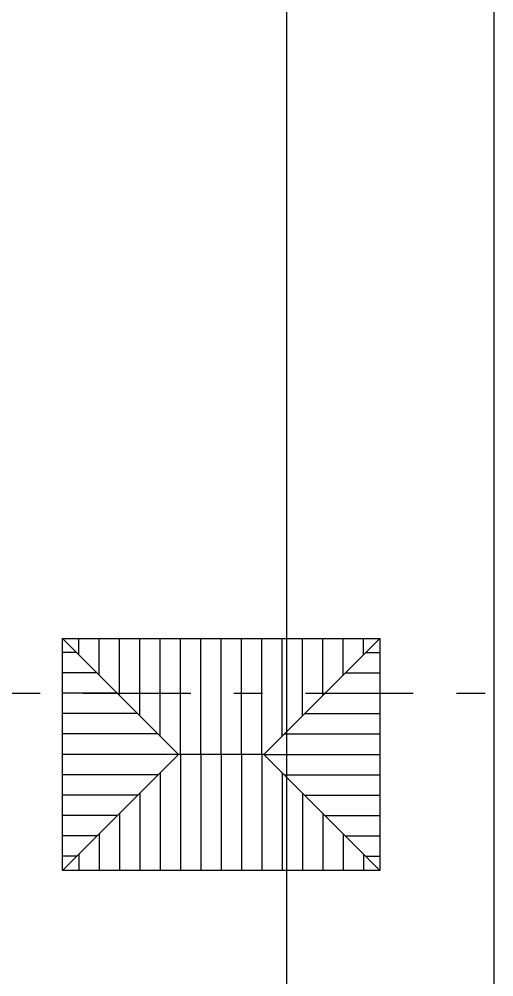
# Model space of a CAD drawing. Header units: millimetres. Extents: x 18162 to 3540582, y 72188 to 247925.
# Drawn here: x 1298786 to 1301119, y 157703 to 162409 of the extents above; entities that cross this region are included whole.
import ezdxf
from ezdxf.enums import TextEntityAlignment as Align

# ---------------------------------------------------------------- set-up
doc = ezdxf.new("R2010")
doc.units = ezdxf.units.MM
doc.header["$MEASUREMENT"] = 0
doc.set_wipeout_variables(frame=1)
doc.linetypes.add('Double Dashed', pattern=[1093.611073, 529.166651, -211.666656, 141.111112, -211.666656])
doc.linetypes.add('Wipeout_Contour', pattern=[1000, 0, -1000])
for name, color, linetype in [('Dimensioning - Detail', 7, 'Continuous'), ('Shell - Roof', 7, 'Continuous'), ('Structural - Bearing', 7, 'Continuous'), ('Structural - Grid', 7, 'Continuous')]:
    doc.layers.add(name, color=color, linetype=linetype)
doc.styles.add('GENERATED_STYLE_3', font='', dxfattribs={"width": 0.8})
doc.styles.get('GENERATED_STYLE_3').set_extended_font_data('ISOCPEUR MON')
doc.dimstyles.new('GENERATED_STYLE__3', dxfattribs={"dimtxt": 200, "dimasz": 114, "dimexe": 0.18, "dimexo": 150, "dimgap": 0, "dimtad": 1, "dimdec": 0, "dimzin": 0, "dimdsep": 46, "dimtxsty": 'GENERATED_STYLE_3', "dimblk": 'ARROWHEAD_2', "dimblk1": 'ARROWHEAD_2', "dimblk2": 'ARROWHEAD_2', "dimcen": 0.09, "dimclrd": 13, "dimclre": 13, "dimclrt": 13, "dimadec": 0, "dimazin": 0, "dimtfac": 1, "dimtdec": 4, "dimtmove": 0, "dimatfit": 3, "dimfxl": 1, "dimtolj": 1, "dimtzin": 0, "dimarcsym": 0})

# ---------------------------------------------------------------- blocks, each defined once
blk = doc.blocks.new('*X730', base_point=(1270095.8, 74950.7))
at = {"layer": 'Shell - Roof', "color": 7, "linetype": 'Continuous', "lineweight": 5}
for p, q in [((1299079.3, 159296.4), (1299079.3, 159366.4)), ((1299079.3, 159296.4), (1299079.3, 159366.4)), ((1299179.3, 159296.4), (1299179.3, 159366.4)), ((1299179.3, 159296.4), (1299179.3, 159366.4)), ((1299279.3, 159296.4), (1299279.3, 159366.4)), ((1299279.3, 159296.4), (1299279.3, 159366.4)), ((1299379.3, 159296.4), (1299379.3, 159366.4)), ((1299379.3, 159296.4), (1299379.3, 159366.4)), ((1299479.3, 159296.4), (1299479.3, 159366.4)), ((1299479.3, 159296.4), (1299479.3, 159366.4)), ((1299579.3, 159296.4), (1299579.3, 159366.4)), ((1299579.3, 159296.4), (1299579.3, 159366.4)), ((1299679.3, 159296.4), (1299679.3, 159366.4)), ((1299679.3, 159296.4), (1299679.3, 159366.4)), ((1299779.3, 159296.4), (1299779.3, 159366.4)), ((1299779.3, 159296.4), (1299779.3, 159366.4)), ((1299879.3, 159296.4), (1299879.3, 159366.4)), ((1299879.3, 159296.4), (1299879.3, 159366.4)), ((1299979.3, 159296.4), (1299979.3, 159366.4)), ((1299979.3, 159296.4), (1299979.3, 159366.4)), ((1300079.3, 159296.4), (1300079.3, 159366.4)), ((1300079.3, 159296.4), (1300079.3, 159366.4)), ((1300179.3, 159296.4), (1300179.3, 159366.4)), ((1300179.3, 159296.4), (1300179.3, 159366.4)), ((1300279.3, 159296.4), (1300279.3, 159366.4)), ((1300279.3, 159296.4), (1300279.3, 159366.4)), ((1300379.3, 159296.4), (1300379.3, 159366.4)), ((1300379.3, 159296.4), (1300379.3, 159366.4)), ((1300479.3, 159296.4), (1300479.3, 159366.4)), ((1300479.3, 159296.4), (1300479.3, 159366.4)), ((1299079.3, 159286.4), (1299079.3, 159296.4)), ((1299079.3, 159286.4), (1299079.3, 159296.4)), ((1299179.3, 159186.4), (1299179.3, 159296.4)), ((1299179.3, 159186.4), (1299179.3, 159296.4)), ((1299279.3, 159086.4), (1299279.3, 159296.4)), ((1299279.3, 159086.4), (1299279.3, 159296.4)), ((1299379.3, 159046.4), (1299379.3, 159296.4)), ((1299379.3, 159046.4), (1299379.3, 159296.4)), ((1299479.3, 159046.4), (1299479.3, 159296.4)), ((1299479.3, 159046.4), (1299479.3, 159296.4)), ((1299579.3, 159046.4), (1299579.3, 159296.4)), ((1299579.3, 159046.4), (1299579.3, 159296.4)), ((1299679.3, 159046.4), (1299679.3, 159296.4)), ((1299679.3, 159046.4), (1299679.3, 159296.4)), ((1299779.3, 159046.4), (1299779.3, 159296.4)), ((1299779.3, 159046.4), (1299779.3, 159296.4)), ((1299879.3, 159046.4), (1299879.3, 159296.4)), ((1299879.3, 159046.4), (1299879.3, 159296.4)), ((1299979.3, 159046.4), (1299979.3, 159296.4)), ((1299979.3, 159046.4), (1299979.3, 159296.4)), ((1300079.3, 159046.4), (1300079.3, 159296.4)), ((1300079.3, 159046.4), (1300079.3, 159296.4)), ((1300179.3, 159046.4), (1300179.3, 159296.4)), ((1300179.3, 159046.4), (1300179.3, 159296.4)), ((1300279.3, 159086.4), (1300279.3, 159296.4)), ((1300279.3, 159086.4), (1300279.3, 159296.4)), ((1300379.3, 159186.4), (1300379.3, 159296.4)), ((1300379.3, 159186.4), (1300379.3, 159296.4)), ((1300479.3, 159286.4), (1300479.3, 159296.4)), ((1300479.3, 159286.4), (1300479.3, 159296.4)), ((1299379.3, 158986.4), (1299379.3, 159046.4)), ((1299379.3, 158986.4), (1299379.3, 159046.4)), ((1299479.3, 158886.4), (1299479.3, 159046.4)), ((1299479.3, 158886.4), (1299479.3, 159046.4)), ((1299579.3, 158796.4), (1299579.3, 159046.4)), ((1299579.3, 158796.4), (1299579.3, 159046.4)), ((1299679.3, 158796.4), (1299679.3, 159046.4)), ((1299679.3, 158796.4), (1299679.3, 159046.4)), ((1299779.3, 158796.4), (1299779.3, 159046.4)), ((1299779.3, 158796.4), (1299779.3, 159046.4)), ((1299879.3, 158796.4), (1299879.3, 159046.4)), ((1299879.3, 158796.4), (1299879.3, 159046.4)), ((1299979.3, 158796.4), (1299979.3, 159046.4)), ((1299979.3, 158796.4), (1299979.3, 159046.4)), ((1300079.3, 158886.4), (1300079.3, 159046.4)), ((1300079.3, 158886.4), (1300079.3, 159046.4)), ((1300179.3, 158986.4), (1300179.3, 159046.4)), ((1300179.3, 158986.4), (1300179.3, 159046.4))]:
    blk.add_line(p, q, dxfattribs=at)
blk = doc.blocks.new('*X731', base_point=(1270095.8, 74950.7))
at = {"layer": 'Shell - Roof', "color": 7, "linetype": 'Continuous', "lineweight": 5}
for p, q in [((1299579.3, 158796.4), (1299579.3, 158546.4)), ((1299579.3, 158796.4), (1299579.3, 158546.4)), ((1299679.3, 158796.4), (1299679.3, 158546.4)), ((1299679.3, 158796.4), (1299679.3, 158546.4)), ((1299779.3, 158796.4), (1299779.3, 158546.4)), ((1299779.3, 158796.4), (1299779.3, 158546.4)), ((1299879.3, 158796.4), (1299879.3, 158546.4)), ((1299879.3, 158796.4), (1299879.3, 158546.4)), ((1299979.3, 158796.4), (1299979.3, 158546.4)), ((1299979.3, 158796.4), (1299979.3, 158546.4)), ((1299479.3, 158706.4), (1299479.3, 158546.4)), ((1299479.3, 158706.4), (1299479.3, 158546.4)), ((1300079.3, 158706.4), (1300079.3, 158546.4)), ((1300079.3, 158706.4), (1300079.3, 158546.4)), ((1299379.3, 158606.4), (1299379.3, 158546.4)), ((1299379.3, 158606.4), (1299379.3, 158546.4)), ((1300179.3, 158606.4), (1300179.3, 158546.4)), ((1300179.3, 158606.4), (1300179.3, 158546.4)), ((1299379.3, 158546.4), (1299379.3, 158296.4)), ((1299379.3, 158546.4), (1299379.3, 158296.4)), ((1299479.3, 158546.4), (1299479.3, 158296.4)), ((1299479.3, 158546.4), (1299479.3, 158296.4)), ((1299579.3, 158546.4), (1299579.3, 158296.4)), ((1299579.3, 158546.4), (1299579.3, 158296.4)), ((1299679.3, 158546.4), (1299679.3, 158296.4)), ((1299679.3, 158546.4), (1299679.3, 158296.4)), ((1299779.3, 158546.4), (1299779.3, 158296.4)), ((1299779.3, 158546.4), (1299779.3, 158296.4)), ((1299879.3, 158546.4), (1299879.3, 158296.4)), ((1299879.3, 158546.4), (1299879.3, 158296.4)), ((1299979.3, 158546.4), (1299979.3, 158296.4)), ((1299979.3, 158546.4), (1299979.3, 158296.4)), ((1300079.3, 158546.4), (1300079.3, 158296.4)), ((1300079.3, 158546.4), (1300079.3, 158296.4)), ((1300179.3, 158546.4), (1300179.3, 158296.4)), ((1300179.3, 158546.4), (1300179.3, 158296.4)), ((1299279.3, 158506.4), (1299279.3, 158296.4)), ((1299279.3, 158506.4), (1299279.3, 158296.4)), ((1300279.3, 158506.4), (1300279.3, 158296.4)), ((1300279.3, 158506.4), (1300279.3, 158296.4)), ((1299179.3, 158406.4), (1299179.3, 158296.4)), ((1299179.3, 158406.4), (1299179.3, 158296.4)), ((1300379.3, 158406.4), (1300379.3, 158296.4)), ((1300379.3, 158406.4), (1300379.3, 158296.4)), ((1299079.3, 158306.4), (1299079.3, 158296.4)), ((1299079.3, 158306.4), (1299079.3, 158296.4)), ((1299079.3, 158296.4), (1299079.3, 158226.4)), ((1299079.3, 158296.4), (1299079.3, 158226.4)), ((1299179.3, 158296.4), (1299179.3, 158226.4)), ((1299179.3, 158296.4), (1299179.3, 158226.4)), ((1299279.3, 158296.4), (1299279.3, 158226.4)), ((1299279.3, 158296.4), (1299279.3, 158226.4)), ((1299379.3, 158296.4), (1299379.3, 158226.4)), ((1299379.3, 158296.4), (1299379.3, 158226.4)), ((1299479.3, 158296.4), (1299479.3, 158226.4)), ((1299479.3, 158296.4), (1299479.3, 158226.4)), ((1299579.3, 158296.4), (1299579.3, 158226.4)), ((1299579.3, 158296.4), (1299579.3, 158226.4)), ((1299679.3, 158296.4), (1299679.3, 158226.4)), ((1299679.3, 158296.4), (1299679.3, 158226.4)), ((1299779.3, 158296.4), (1299779.3, 158226.4)), ((1299779.3, 158296.4), (1299779.3, 158226.4)), ((1299879.3, 158296.4), (1299879.3, 158226.4)), ((1299879.3, 158296.4), (1299879.3, 158226.4)), ((1299979.3, 158296.4), (1299979.3, 158226.4)), ((1299979.3, 158296.4), (1299979.3, 158226.4)), ((1300079.3, 158296.4), (1300079.3, 158226.4)), ((1300079.3, 158296.4), (1300079.3, 158226.4)), ((1300179.3, 158296.4), (1300179.3, 158226.4)), ((1300179.3, 158296.4), (1300179.3, 158226.4)), ((1300279.3, 158296.4), (1300279.3, 158226.4)), ((1300279.3, 158296.4), (1300279.3, 158226.4)), ((1300379.3, 158296.4), (1300379.3, 158226.4)), ((1300379.3, 158296.4), (1300379.3, 158226.4)), ((1300479.3, 158306.4), (1300479.3, 158296.4)), ((1300479.3, 158306.4), (1300479.3, 158296.4)), ((1300479.3, 158296.4), (1300479.3, 158226.4)), ((1300479.3, 158296.4), (1300479.3, 158226.4))]:
    blk.add_line(p, q, dxfattribs=at)
blk = doc.blocks.new('*X732', base_point=(1270095.8, 74950.7))
at = {"layer": 'Shell - Roof', "color": 7, "linetype": 'Continuous', "lineweight": 5}
for p, q in [((1300489.3, 159296.4), (1300529.3, 159296.4)), ((1300489.3, 159296.4), (1300529.3, 159296.4)), ((1300529.3, 159296.4), (1300559.3, 159296.4)), ((1300529.3, 159296.4), (1300559.3, 159296.4)), ((1300389.3, 159196.4), (1300529.3, 159196.4)), ((1300389.3, 159196.4), (1300529.3, 159196.4)), ((1300529.3, 159196.4), (1300559.3, 159196.4)), ((1300529.3, 159196.4), (1300559.3, 159196.4)), ((1300289.3, 159096.4), (1300529.3, 159096.4)), ((1300289.3, 159096.4), (1300529.3, 159096.4)), ((1300529.3, 159096.4), (1300559.3, 159096.4)), ((1300529.3, 159096.4), (1300559.3, 159096.4)), ((1300189.3, 158996.4), (1300279.3, 158996.4)), ((1300189.3, 158996.4), (1300279.3, 158996.4)), ((1300279.3, 158996.4), (1300529.3, 158996.4)), ((1300279.3, 158996.4), (1300529.3, 158996.4)), ((1300529.3, 158996.4), (1300559.3, 158996.4)), ((1300529.3, 158996.4), (1300559.3, 158996.4)), ((1300089.3, 158896.4), (1300279.3, 158896.4)), ((1300089.3, 158896.4), (1300279.3, 158896.4)), ((1300279.3, 158896.4), (1300529.3, 158896.4)), ((1300279.3, 158896.4), (1300529.3, 158896.4)), ((1300529.3, 158896.4), (1300559.3, 158896.4)), ((1300529.3, 158896.4), (1300559.3, 158896.4)), ((1299989.3, 158796.4), (1300029.3, 158796.4)), ((1299989.3, 158796.4), (1300029.3, 158796.4)), ((1300029.3, 158796.4), (1300279.3, 158796.4)), ((1300029.3, 158796.4), (1300279.3, 158796.4)), ((1300279.3, 158796.4), (1300529.3, 158796.4)), ((1300279.3, 158796.4), (1300529.3, 158796.4)), ((1300529.3, 158796.4), (1300559.3, 158796.4)), ((1300529.3, 158796.4), (1300559.3, 158796.4)), ((1300089.3, 158696.4), (1300279.3, 158696.4)), ((1300089.3, 158696.4), (1300279.3, 158696.4)), ((1300279.3, 158696.4), (1300529.3, 158696.4)), ((1300279.3, 158696.4), (1300529.3, 158696.4)), ((1300529.3, 158696.4), (1300559.3, 158696.4)), ((1300529.3, 158696.4), (1300559.3, 158696.4)), ((1300189.3, 158596.4), (1300279.3, 158596.4)), ((1300189.3, 158596.4), (1300279.3, 158596.4)), ((1300279.3, 158596.4), (1300529.3, 158596.4)), ((1300279.3, 158596.4), (1300529.3, 158596.4)), ((1300529.3, 158596.4), (1300559.3, 158596.4)), ((1300529.3, 158596.4), (1300559.3, 158596.4)), ((1300289.3, 158496.4), (1300529.3, 158496.4)), ((1300289.3, 158496.4), (1300529.3, 158496.4)), ((1300529.3, 158496.4), (1300559.3, 158496.4)), ((1300529.3, 158496.4), (1300559.3, 158496.4)), ((1300389.3, 158396.4), (1300529.3, 158396.4)), ((1300389.3, 158396.4), (1300529.3, 158396.4)), ((1300529.3, 158396.4), (1300559.3, 158396.4)), ((1300529.3, 158396.4), (1300559.3, 158396.4)), ((1300489.3, 158296.4), (1300529.3, 158296.4)), ((1300489.3, 158296.4), (1300529.3, 158296.4)), ((1300529.3, 158296.4), (1300559.3, 158296.4)), ((1300529.3, 158296.4), (1300559.3, 158296.4))]:
    blk.add_line(p, q, dxfattribs=at)
blk = doc.blocks.new('*X733', base_point=(1270095.8, 74950.7))
at = {"layer": 'Shell - Roof', "color": 7, "linetype": 'Continuous', "lineweight": 5}
for p, q in [((1299029.3, 159296.4), (1298999.3, 159296.4)), ((1299029.3, 159296.4), (1298999.3, 159296.4)), ((1299069.3, 159296.4), (1299029.3, 159296.4)), ((1299069.3, 159296.4), (1299029.3, 159296.4)), ((1299029.3, 159196.4), (1298999.3, 159196.4)), ((1299029.3, 159196.4), (1298999.3, 159196.4)), ((1299169.3, 159196.4), (1299029.3, 159196.4)), ((1299169.3, 159196.4), (1299029.3, 159196.4)), ((1299029.3, 159096.4), (1298999.3, 159096.4)), ((1299029.3, 159096.4), (1298999.3, 159096.4)), ((1299269.3, 159096.4), (1299029.3, 159096.4)), ((1299269.3, 159096.4), (1299029.3, 159096.4)), ((1299029.3, 158996.4), (1298999.3, 158996.4)), ((1299029.3, 158996.4), (1298999.3, 158996.4)), ((1299279.3, 158996.4), (1299029.3, 158996.4)), ((1299279.3, 158996.4), (1299029.3, 158996.4)), ((1299369.3, 158996.4), (1299279.3, 158996.4)), ((1299369.3, 158996.4), (1299279.3, 158996.4)), ((1299029.3, 158896.4), (1298999.3, 158896.4)), ((1299029.3, 158896.4), (1298999.3, 158896.4)), ((1299279.3, 158896.4), (1299029.3, 158896.4)), ((1299279.3, 158896.4), (1299029.3, 158896.4)), ((1299469.3, 158896.4), (1299279.3, 158896.4)), ((1299469.3, 158896.4), (1299279.3, 158896.4)), ((1299029.3, 158796.4), (1298999.3, 158796.4)), ((1299029.3, 158796.4), (1298999.3, 158796.4)), ((1299279.3, 158796.4), (1299029.3, 158796.4)), ((1299279.3, 158796.4), (1299029.3, 158796.4)), ((1299529.3, 158796.4), (1299279.3, 158796.4)), ((1299529.3, 158796.4), (1299279.3, 158796.4)), ((1299569.3, 158796.4), (1299529.3, 158796.4)), ((1299569.3, 158796.4), (1299529.3, 158796.4)), ((1299029.3, 158696.4), (1298999.3, 158696.4)), ((1299029.3, 158696.4), (1298999.3, 158696.4)), ((1299279.3, 158696.4), (1299029.3, 158696.4)), ((1299279.3, 158696.4), (1299029.3, 158696.4)), ((1299469.3, 158696.4), (1299279.3, 158696.4)), ((1299469.3, 158696.4), (1299279.3, 158696.4)), ((1299029.3, 158596.4), (1298999.3, 158596.4)), ((1299029.3, 158596.4), (1298999.3, 158596.4)), ((1299279.3, 158596.4), (1299029.3, 158596.4)), ((1299279.3, 158596.4), (1299029.3, 158596.4)), ((1299369.3, 158596.4), (1299279.3, 158596.4)), ((1299369.3, 158596.4), (1299279.3, 158596.4)), ((1299029.3, 158496.4), (1298999.3, 158496.4)), ((1299029.3, 158496.4), (1298999.3, 158496.4)), ((1299269.3, 158496.4), (1299029.3, 158496.4)), ((1299269.3, 158496.4), (1299029.3, 158496.4)), ((1299029.3, 158396.4), (1298999.3, 158396.4)), ((1299029.3, 158396.4), (1298999.3, 158396.4)), ((1299169.3, 158396.4), (1299029.3, 158396.4)), ((1299169.3, 158396.4), (1299029.3, 158396.4)), ((1299029.3, 158296.4), (1298999.3, 158296.4)), ((1299029.3, 158296.4), (1298999.3, 158296.4)), ((1299069.3, 158296.4), (1299029.3, 158296.4)), ((1299069.3, 158296.4), (1299029.3, 158296.4))]:
    blk.add_line(p, q, dxfattribs=at)
blk = doc.blocks.new('*D745', base_point=(1270095.8, 74950.7))
at = {"layer": 'Dimensioning - Detail', "color": 13, "linetype": 'Continuous', "lineweight": 13, "transparency": 16777216}
for p, q in [((1300100.7, 172019.8), (1300100.7, 171946.4)), ((1299988.2, 171946.4), (1300969.3, 171946.4)), ((1300100.7, 171946.4), (1300100.7, 154696.4)), ((1299988.2, 154696.4), (1301419.3, 154696.4)), ((1300100.7, 154696.4), (1300100.7, 153246.4))]:
    blk.add_line(p, q, dxfattribs=at)
at = {"layer": 'Dimensioning - Detail', "color": 12, "linetype": 'Continuous', "lineweight": 35, "transparency": 16777216}
for p, q in [((1300175.7, 171903.1), (1300025.7, 171989.7)), ((1300175.7, 154653.1), (1300025.7, 154739.7))]:
    blk.add_line(p, q, dxfattribs=at)
at = {"layer": 'Dimensioning - Detail', "color": 13, "lineweight": 13, "transparency": 16777216, "insert": (1300042.7, 163612.8), "char_height": 200, "attachment_point": 7, "rotation": 270, "style": 'GENERATED_STYLE_3'}
blk.add_mtext('\\A1;{\\pql;\\fISOCPEUR MON|b0|i0|c0|p0;\\W0.800000;17,250}', dxfattribs=at)
blk = doc.blocks.new('ARROWHEAD_2')
at = {"color": 0, "linetype": 'Continuous', "lineweight": 0}
for p, q in [((-0.378, -0.655), (0.378, 0.655)), ((0, 0), (-1, 0))]:
    blk.add_line(p, q, dxfattribs=at)
blk = doc.blocks.new('Standard grid marker[350]_2', base_point=(1288258, 159096.4))
at = {"layer": 'Structural - Grid', "color": 13, "linetype": 'Double Dashed', "lineweight": 13}
blk.add_line((1289258, 159096.4), (1323820.2, 159096.4), dxfattribs=at)
at = {"layer": 'Structural - Grid', "color": 13, "lineweight": 13, "style": 'GENERATED_STYLE_3'}
blk.add_attdef('AC_MarkerText_1', text='', height=250, rotation=180, dxfattribs=at).set_placement((1325120.2, 158971.4), align=Align.TOP_CENTER)

msp = doc.modelspace()

# ---------------------------------------------------------------- linework, layer by layer
at = {"layer": 'Shell - Roof', "color": 7, "linetype": 'Continuous', "lineweight": 13, "flags": 128}
for points in [[(1298999.3, 159366.4), (1300559.3, 159366.4)], [(1299569.3, 158796.4), (1298999.3, 159366.4)], [(1298999.3, 158226.4), (1298999.3, 159366.4)], [(1299989.3, 158796.4), (1300559.3, 159366.4)], [(1300559.3, 159366.4), (1300559.3, 158226.4)], [(1299569.3, 158796.4), (1298999.3, 158226.4)], [(1299989.3, 158796.4), (1299569.3, 158796.4)], [(1300559.3, 158226.4), (1299989.3, 158796.4)], [(1300559.3, 158226.4), (1298999.3, 158226.4)]]:
    msp.add_lwpolyline(points, dxfattribs=at)

# ---------------------------------------------------------------- block references
at = {"layer": 'Shell - Roof', "color": 7, "linetype": 'Continuous', "lineweight": 25}
for name in ['*X730', '*X733', '*X732', '*X731']:
    msp.add_blockref(name, (1270095.8, 74950.7), dxfattribs=at)

# ---------------------------------------------------------------- wipeouts: each hides what was drawn before it
at = {"color": 254, "linetype": 'Wipeout_Contour', "lineweight": 0, "ltscale": 5245186.944604136}
msp.add_wipeout([(1301119.3, 171896.4), (1301119.3, 153296.4), (1301169.3, 153296.4), (1301169.3, 171896.4)], dxfattribs=at).dxf.layer = 'Structural - Bearing'

# ---------------------------------------------------------------- next in the draw order: linework, layer by layer
at = {"layer": 'Structural - Bearing', "color": 7, "linetype": 'Continuous', "lineweight": 13, "flags": 128}
msp.add_lwpolyline([(1301119.3, 171946.4), (1301119.3, 153246.4)], dxfattribs=at)

# ---------------------------------------------------------------- next in the draw order: block references
at = {"layer": 'Structural - Grid', "color": 13, "linetype": 'Continuous', "lineweight": 13}
msp.add_blockref('Standard grid marker[350]_2', (1288258, 159096.4), dxfattribs=at)

# ---------------------------------------------------------------- next in the draw order: dimensions: what is measured, and where the dimension line sits
at = {"layer": 'Dimensioning - Detail', "color": 13, "linetype": 'Continuous', "lineweight": 13}
dim = msp.add_linear_dim(base=(1300100.7, 154696.4), p1=(1301119.3, 171946.4), p2=(1301569.3, 154696.4), angle=270, dimstyle='GENERATED_STYLE__3', dxfattribs=at)
dim.commit()
dim.dimension.update_dxf_attribs({"geometry": '*D745', "text_midpoint": (1300240.7, 163201.7), "dimtype": 160, "text_rotation": 270})

doc.saveas('drawing.dxf')
